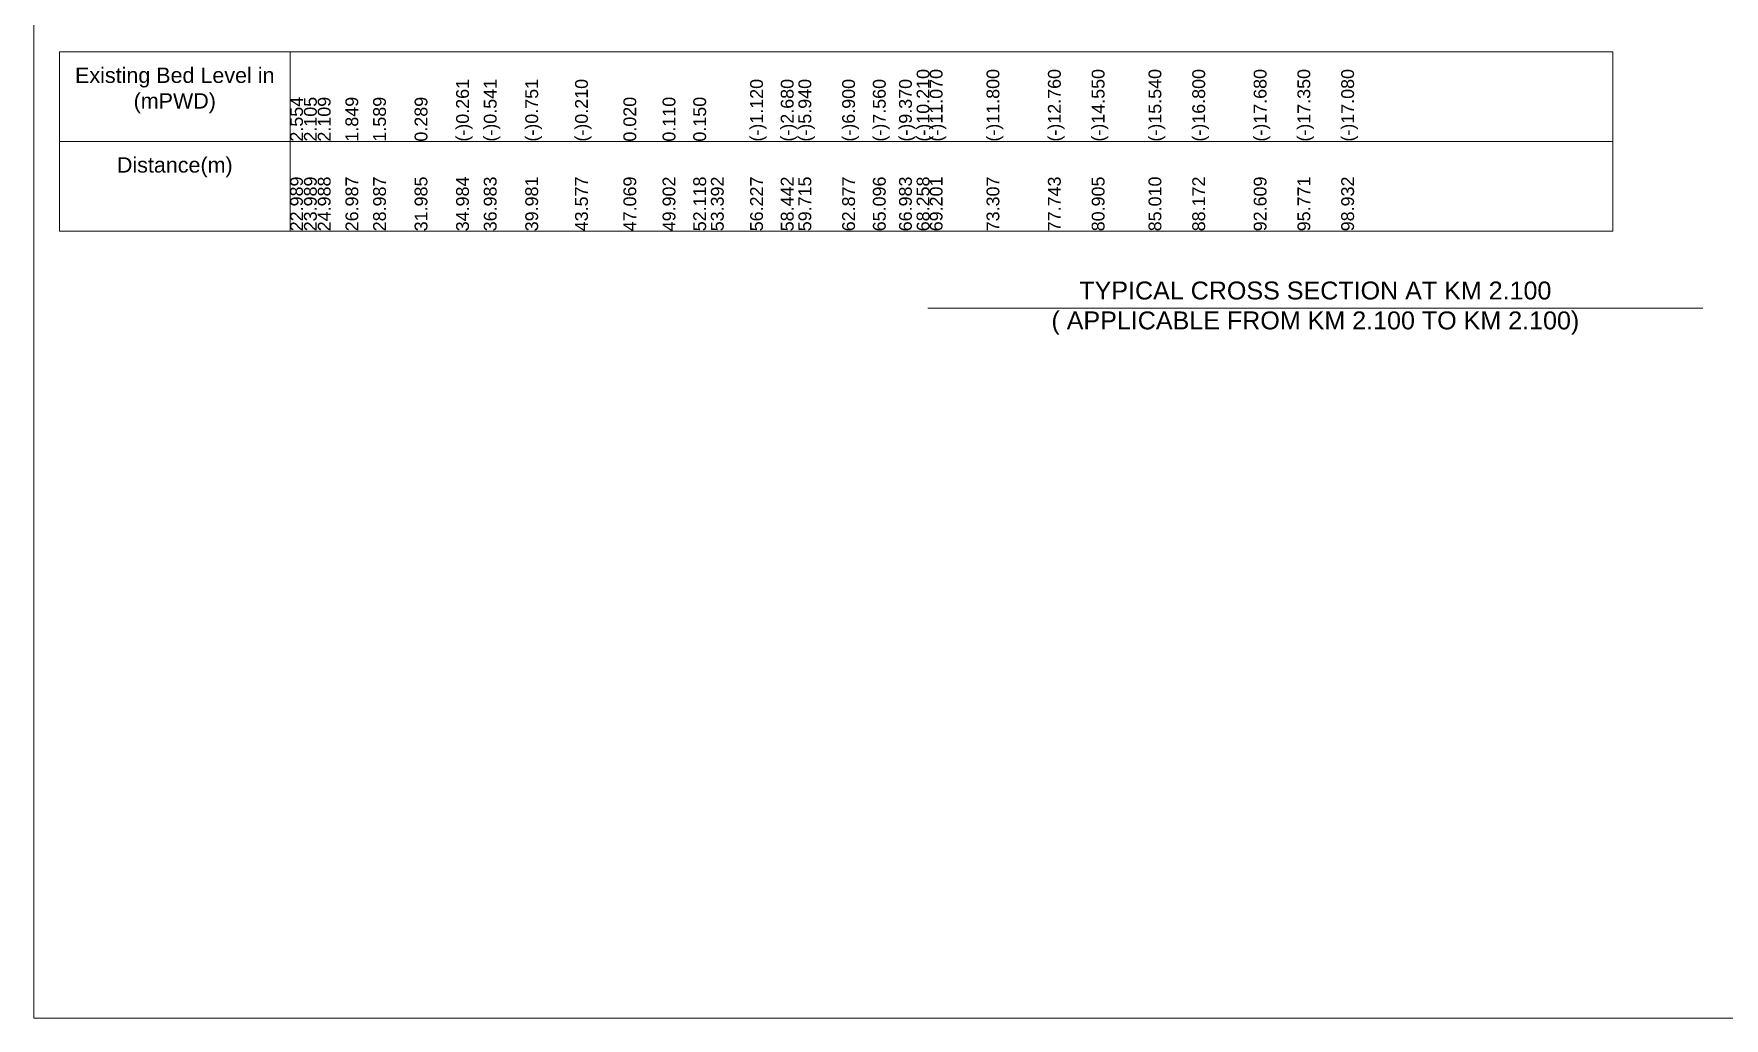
# Model space of a CAD drawing. Header units: inches. Extents: x 89000 to 845017, y -7071 to 0.
# Drawn here: x 460000 to 466595, y -7071 to -3229 of the extents above; entities that cross this region are included whole.
import ezdxf

# ---------------------------------------------------------------- set-up
doc = ezdxf.new("R2010")
doc.units = ezdxf.units.IN
doc.header["$LTSCALE"] = 7
doc.header["$MEASUREMENT"] = 0
for name, color, linetype, lineweight in [('Cross section Data Border', 7, 'Continuous', 9), ('Cross Section Labels', 7, 'Continuous', 9), ('Long Section Labels', 7, 'Continuous', 9)]:
    doc.layers.add(name, color=color, linetype=linetype, lineweight=lineweight)
doc.styles.get("Standard").update_dxf_attribs({"font": 'arial.ttf'})

msp = doc.modelspace()

# ---------------------------------------------------------------- linework, layer by layer
at = {"layer": 'Cross section Data Border'}
msp.add_lwpolyline([(460100, -3300), (466161.07726, -3300), (466161.07726, -4000), (460100, -4000)], close=True, dxfattribs=at)
for points in [[(461000, -3300), (461000, -4000)], [(460100, -3650), (466161.07726, -3650)]]:
    msp.add_lwpolyline(points, dxfattribs=at)
at = {"layer": 'Cross Section Labels'}
msp.add_lwpolyline([(460000, 0), (470000, 0), (470000, -7071), (460000, -7071)], close=True, dxfattribs=at)
msp.add_lwpolyline([(463488, -4300), (465000, -4300), (466512, -4300)], dxfattribs=at)

# ---------------------------------------------------------------- texts
at = {"layer": 'Cross section Data Border', "char_height": 60, "width": 800, "attachment_point": 5}
for s, insert in [('Existing Bed Level in (mPWD)', (460550, -3450)), ('Distance(m)', (460550, -3750))]:
    msp.add_mtext(s, dxfattribs=dict(at, insert=insert))
at = {"layer": 'Cross Section Labels', "insert": (465000, -4300), "char_height": 70, "attachment_point": 5}
msp.add_mtext('TYPICAL CROSS SECTION AT KM 2.100^J( APPLICABLE FROM KM 2.100 TO KM 2.100)', dxfattribs=at)
at = {"layer": 'Long Section Labels', "char_height": 50, "attachment_point": 1, "rotation": 90}
for s, insert in [('(-)0.261', (461647.69965, -3650)), ('(-)0.541', (461755.64945, -3650)), ('(-)0.751', (461917.57442, -3650)), ('(-)0.210', (462111.75929, -3650)), ('(-)1.120', (462794.80763, -3650)), ('(-)2.680', (462914.43462, -3650)), ('(-)5.940', (462983.19166, -3650)), ('(-)6.900', (463153.92663, -3650)), ('(-)7.560', (463273.77542, -3650)), ('(-)9.370', (463375.64335, -3650)), ('(-)10.210', (463444.49932, -3650)), ('(-)11.070', (463495.40425, -3650)), ('(-)11.800', (463717.14742, -3650)), ('(-)12.760', (463956.69009, -3650)), ('(-)14.550', (464127.42546, -3650)), ('(-)15.540', (464349.12978, -3650)), ('(-)16.800', (464519.87873, -3650)), ('(-)17.680', (464759.45492, -3650)), ('(-)17.350', (464930.18868, -3650)), ('(-)17.080', (465100.92431, -3650)), ('2.554', (461000, -3650)), ('2.105', (461053.97501, -3650)), ('2.109', (461107.94996, -3650)), ('1.849', (461215.89976, -3650)), ('1.589', (461323.84972, -3650)), ('0.289', (461485.77469, -3650)), ('0.020', (462300.28944, -3650)), ('0.020', (462300.28944, -3650)), ('0.110', (462453.28323, -3650)), ('0.150', (462572.92143, -3650)), ('22.989', (461000, -4000)), ('23.989', (461053.97501, -4000)), ('24.988', (461107.94996, -4000)), ('26.987', (461215.89976, -4000)), ('28.987', (461323.84972, -4000)), ('31.985', (461485.77469, -4000)), ('34.984', (461647.69965, -4000)), ('36.983', (461755.64945, -4000)), ('39.981', (461917.57442, -4000)), ('43.577', (462111.75929, -4000)), ('47.069', (462300.28944, -4000)), ('49.902', (462453.28323, -4000)), ('52.118', (462572.92143, -4000)), ('53.392', (462641.73168, -4000)), ('56.227', (462794.80763, -4000)), ('58.442', (462914.43462, -4000)), ('59.715', (462983.19166, -4000)), ('62.877', (463153.92663, -4000)), ('65.096', (463273.77542, -4000)), ('66.983', (463375.64335, -4000)), ('68.258', (463444.49932, -4000)), ('69.201', (463495.40425, -4000)), ('73.307', (463717.14742, -4000)), ('77.743', (463956.69009, -4000)), ('80.905', (464127.42546, -4000)), ('85.010', (464349.12978, -4000)), ('88.172', (464519.87873, -4000)), ('92.609', (464759.45492, -4000)), ('95.771', (464930.18868, -4000)), ('98.932', (465100.92431, -4000))]:
    msp.add_mtext(s, dxfattribs=dict(at, insert=insert))

doc.saveas('drawing.dxf')
